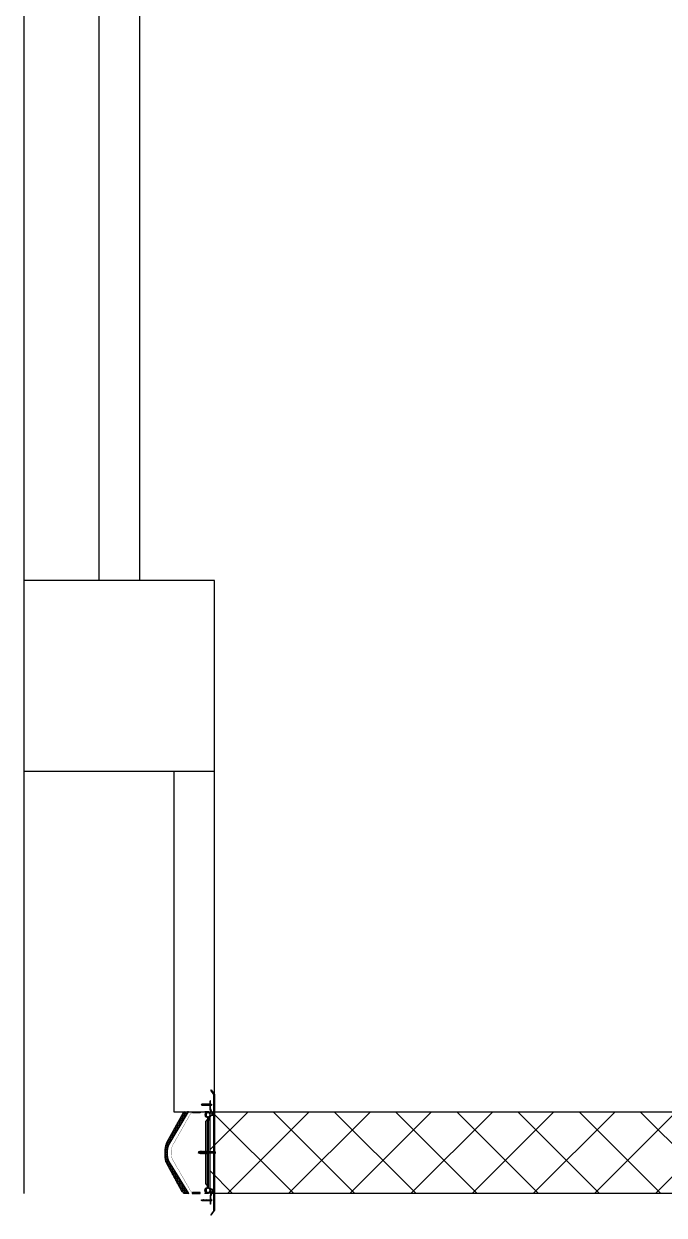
# Model space of a CAD drawing. Header units: millimetres. Extents: x -48783 to 40488, y 6477 to 32964.
# Drawn here: x 6265 to 6500, y 8992 to 9429.4 of the extents above; entities that cross this region are included whole.
import ezdxf

# ---------------------------------------------------------------- set-up
doc = ezdxf.new("R2010")
doc.units = ezdxf.units.MM
doc.header["$LTSCALE"] = 100
for name, color, linetype in [('0-XREF', 7, 'Continuous'), ('X-N-FAB-L20$0$0-4', 8, 'Continuous'), ('X-N-FAB-L20$0$0-COL', 8, 'Continuous'), ('X-N-FAB-L20$0$0-WALL', 8, 'Continuous'), ('X-N-FAB-L20$0$DE-MMTN-F1-F2-B000-G-AR-SEC@16$0$DE-MMTN-CUB3-F1-B000-G-AR-SEC@CF1.5$0$0-伸縮縫', 8, 'Continuous'), ('X-N-FAB-L20$0$DE-MMTN-F1-F2-B000-G-AR-SEC@16$0$DE-MMTN-CUB3-F1-B000-G-AR-SEC@CF1.5$0$伸縮縫', 8, 'Continuous')]:
    doc.layers.add(name, color=color, linetype=linetype)

# ---------------------------------------------------------------- blocks, each defined once
blk = doc.blocks.new('X-N-FAB-L20$0$DE-MMTN-F1-F2-B000-G-AR-SEC@16$0$DE-MMTN-CUB3-F1-B000-G-AR-SEC@CF1.5$0$18P1xFa-sec-20$0$99')
at = {"layer": 'X-N-FAB-L20$0$DE-MMTN-F1-F2-B000-G-AR-SEC@16$0$DE-MMTN-CUB3-F1-B000-G-AR-SEC@CF1.5$0$0-伸縮縫'}
for p, q in [((-5003.1, 2461.4), (-5003.1, 2461.9)), ((-5003.1, 2461.9), (-4994.1, 2461.9)), ((-5003.1, 2461.4), (-4994.1, 2461.4)), ((-5000.7, 2461.4), (-5000.7, 2432.2)), ((-4999.1, 2463.4), (-4999.1, 2465.1)), ((-4999.1, 2463.4), (-4998.1, 2463.4)), ((-4998.1, 2463.4), (-4998.1, 2465.1)), ((-4996.5, 2461.4), (-4996.5, 2432.2)), ((-4994.1, 2461.4), (-4994.1, 2461.9)), ((-5002.9, 2432.2), (-5002.9, 2431.6)), ((-5002.9, 2431.5), (-4994.5, 2431.5)), ((-5002.9, 2429.4), (-5002.9, 2429.3)), ((-5002.9, 2424.9), (-5002.9, 2424.8)), ((-5002.9, 2420.4), (-5002.9, 2420.2)), ((-5002.9, 2415.8), (-5002.9, 2415.7)), ((-5002.9, 2412.7), (-5002.9, 2412.5)), ((-5002.9, 2411.8), (-4994.5, 2411.8)), ((-5002.9, 2411.8), (-5002.9, 2411.1)), ((-5002.9, 2411.1), (-4994.5, 2411.1)), ((-5002.9, 2411.1), (-5002.9, 2410.7)), ((-5002.9, 2410.7), (-4994.5, 2410.7)), ((-5002.3, 2425.7), (-4998.9, 2427.1)), ((-5002.3, 2421.1), (-4998.9, 2422.5)), ((-5002.3, 2416.6), (-4998.9, 2417.9)), ((-5000.8, 2414.2), (-5002.3, 2414.9)), ((-5002.2, 2430.2), (-4995.8, 2431.5)), ((-5000.8, 2428), (-5002.2, 2428.5)), ((-5000.8, 2423.4), (-5002.2, 2424)), ((-5000.8, 2418.9), (-5002.2, 2419.5)), ((-4995.4, 2414.8), (-5002.2, 2413.4)), ((-5002.2, 2410), (-5002.2, 2407.8)), ((-5002.1, 2430.8), (-4995.8, 2431.5)), ((-5001.4, 2430.4), (-5002.1, 2430.8)), ((-5002.1, 2428.5), (-4995.2, 2429.9)), ((-5002, 2424), (-4998.5, 2425.4)), ((-5002, 2419.5), (-4998.5, 2420.8)), ((-5002, 2414.9), (-4998.5, 2416.3)), ((-4995.2, 2413.1), (-5001.6, 2411.8)), ((-4995.3, 2412.5), (-5001.6, 2411.8)), ((-5001.6, 2407.1), (-4995.8, 2407.1)), ((-5001.1, 2432.2), (-5000.8, 2432.5)), ((-5001, 2406.5), (-4997.1, 2407.1)), ((-5001, 2405.8), (-4996.4, 2406.6)), ((-5001, 2406.5), (-5000.8, 2406.4)), ((-5000.8, 2428.8), (-5000.8, 2426.3)), ((-5000.8, 2424.5), (-5000.8, 2421.7)), ((-5000.8, 2419.9), (-5000.8, 2417.2)), ((-5000.8, 2415.4), (-5000.8, 2413.7)), ((-5000.8, 2410), (-5000.8, 2407.8)), ((-5000.8, 2407.1), (-5000.8, 2403)), ((-4998.9, 2427.1), (-4995.4, 2428.4)), ((-4998.9, 2422.5), (-4995.4, 2423.8)), ((-4998.9, 2417.9), (-4995.4, 2419.3)), ((-4998.5, 2425.4), (-4995.1, 2426.8)), ((-4998.5, 2420.8), (-4995.1, 2422.2)), ((-4998.5, 2416.3), (-4995.1, 2417.6)), ((-4996.6, 2429.4), (-4996.6, 2428)), ((-4996.6, 2429.1), (-4995.2, 2428.4)), ((-4996.6, 2426.2), (-4996.6, 2423.4)), ((-4996.6, 2424.4), (-4995.2, 2423.8)), ((-4996.6, 2421.6), (-4996.6, 2418.8)), ((-4996.6, 2419.9), (-4995.2, 2419.3)), ((-4996.6, 2417), (-4996.6, 2414.6)), ((-4996.6, 2415.3), (-4995.2, 2414.8)), ((-4996.6, 2412.4), (-4996.6, 2412.8)), ((-4996.6, 2410), (-4996.6, 2407.8)), ((-4996.6, 2407.1), (-4996.6, 2403)), ((-4996.4, 2406.6), (-4996.6, 2406.7)), ((-4996.4, 2405.9), (-4996.6, 2406)), ((-4996, 2412.9), (-4995.3, 2412.5)), ((-4995.2, 2410), (-4995.2, 2407.8)), ((-4994.5, 2431.5), (-4994.5, 2432.2)), ((-4994.5, 2430.8), (-4994.5, 2430.7)), ((-4994.5, 2427.6), (-4994.5, 2427.5)), ((-4994.5, 2423.1), (-4994.5, 2423)), ((-4994.5, 2418.5), (-4994.5, 2418.4)), ((-4994.5, 2414), (-4994.5, 2413.9)), ((-4994.5, 2411.7), (-4994.5, 2411.1)), ((-4994.5, 2411.1), (-4994.5, 2410.7)), ((-5001, 2405.1), (-4996.4, 2405.9)), ((-5001, 2405.8), (-5000.8, 2405.7)), ((-5001, 2404.3), (-4996.4, 2405.2)), ((-5001, 2405.1), (-5000.8, 2405)), ((-5001, 2403.6), (-4996.4, 2404.5)), ((-5001, 2404.3), (-5000.8, 2404.3)), ((-5001, 2403.6), (-5000.8, 2403.6)), ((-5000.8, 2403), (-4996.6, 2403)), ((-5000.8, 2403), (-5000.1, 2402.7)), ((-5000.7, 2403), (-4996.4, 2403.8)), ((-5000.1, 2402.7), (-4997.3, 2402.7)), ((-4996.6, 2403), (-4997.3, 2402.7)), ((-4996.4, 2405.2), (-4996.6, 2405.3)), ((-4996.4, 2404.5), (-4996.6, 2404.6)), ((-4996.4, 2403.8), (-4996.6, 2403.9))]:
    blk.add_line(p, q, dxfattribs=at)
for centre, radius, start, end in [((-4998.6, 2460.4), 4.75, 96.0435, 161.3623), ((-4998.6, 2460.4), 4.75, 18.6377, 83.9565), ((-5002.1, 2431.6), 0.787, 180, 270), ((-5002.1, 2429.4), 0.787, 96.1822, 180), ((-5002.1, 2429.3), 0.787, 180, 276.1822), ((-5002.1, 2424.9), 0.787, 102.2237, 180), ((-5002.1, 2424.8), 0.787, 180, 282.2237), ((-5002.1, 2420.4), 0.787, 102.2237, 180), ((-5002.1, 2420.2), 0.787, 180, 282.2237), ((-5002.1, 2415.8), 0.787, 102.2237, 180), ((-5002.1, 2415.7), 0.787, 180, 282.2237), ((-5002.1, 2412.7), 0.787, 96.1822, 180), ((-5002.1, 2412.5), 0.787, 180, 249.7022), ((-5001.5, 2410), 0.706, 5.5162, 174.4838), ((-5001.5, 2407.8), 0.706, 185.5162, 354.4838), ((-4998.7, 2406.9), 3.81, 56.5065, 123.4935), ((-4998.7, 2411), 3.81, 236.5065, 303.4935), ((-4995.9, 2410), 0.707, 5.6406, 174.3594), ((-4995.9, 2407.8), 0.707, 185.6406, 354.3594), ((-4995.3, 2427.6), 0.787, 0, 102.2237), ((-4995.3, 2423.1), 0.787, 0, 102.2237), ((-4995.3, 2418.5), 0.787, 0, 102.2237), ((-4995.3, 2414), 0.787, 0, 96.1822), ((-4995.3, 2411.7), 0.787, 0, 90), ((-4995.3, 2430.7), 0.787, 276.1822, 0), ((-4995.3, 2413.9), 0.787, 276.1822, 0), ((-4995.3, 2427.5), 0.787, 282.2237, 0), ((-4995.3, 2423), 0.787, 282.2237, 0), ((-4995.3, 2418.4), 0.787, 282.2237, 0), ((-4995.3, 2430.8), 0.787, 0, 69.7022)]:
    blk.add_arc(centre, radius, start, end, dxfattribs=at)
blk = doc.blocks.new('X-N-FAB-L20$0$DE-MMTN-F1-F2-B000-G-AR-SEC@16$0$DE-MMTN-CUB3-F1-B000-G-AR-SEC@CF1.5$0$18P1xFa-sec-20$0$VIG')
at = {"layer": 'X-N-FAB-L20$0$DE-MMTN-F1-F2-B000-G-AR-SEC@16$0$DE-MMTN-CUB3-F1-B000-G-AR-SEC@CF1.5$0$0-伸縮縫'}
h = blk.add_hatch(dxfattribs=at)
h.set_pattern_fill('ANSI31', color=256, scale=15, style=0)
h.set_pattern_definition([(45, (-704.1977, -638.3004), (-1.3258252, 1.3258252), [])])
h.paths.add_polyline_path([(7.5, 5.5, 0.414214), (6.2, 6.8), (2.5, 6.8), (2.5, 11), (5, 11), (5, 13.5), (-5, 13.5), (-5, 11), (-2.5, 11), (-2.5, 6.8), (-6.2, 6.8, 0.414214), (-7.5, 5.5), (-7.5, 0, 0.843039), (-2.6, -0.8, -0.317837), (-1.5, 0), (1.5, 0, -0.317837), (2.6, -0.8, 0.843039), (7.5, 0)])
h.paths.add_polyline_path([(-5, 3, -0.414214), (-3.8, 4.2), (3.8, 4.2, -0.414214), (5, 3, -0.414214), (3.8, 1.8), (-3.8, 1.8, -0.414214)], flags=16)
for p, q in [((-7.5, 0), (-7.5, 5.5)), ((-6.2, 6.8), (-2.5, 6.8)), ((-5, 11), (-5, 13.5)), ((-5, 13.5), (5, 13.5)), ((-2.5, 11), (-5, 11)), ((3.8, 4.2), (-3.8, 4.2)), ((3.8, 1.8), (-3.8, 1.8)), ((-2.5, 6.8), (-2.5, 11)), ((1.5, 0), (-1.5, 0)), ((2.5, 11), (2.5, 6.8)), ((5, 11), (2.5, 11)), ((2.5, 6.8), (6.2, 6.8)), ((5, 13.5), (5, 11)), ((7.5, 5.5), (7.5, 0))]:
    blk.add_line(p, q, dxfattribs=at)
for centre, radius, start, end in [((-6.2, 5.5), 1.25, 90, 180), ((-5, 0), 2.5, 180, 340.52878), ((-3.8, 3), 1.25, 90, 180), ((-3.8, 3), 1.25, 180, 270), ((-1.5, -1.2), 1.25, 90, 160.52878), ((5, 0), 2.5, 199.47122, 0), ((3.8, 3), 1.25, 270, 0), ((3.8, 3), 1.25, 0, 90), ((6.2, 5.5), 1.25, 0, 90), ((1.5, -1.2), 1.25, 19.47122, 90)]:
    blk.add_arc(centre, radius, start, end, dxfattribs=at)
blk = doc.blocks.new('X-N-FAB-L20$0$DE-MMTN-F1-F2-B000-G-AR-SEC@16$0$DE-MMTN-CUB3-F1-B000-G-AR-SEC@CF1.5$0$18P1xFa-sec-20$0$IGX')
at = {"layer": 'X-N-FAB-L20$0$DE-MMTN-F1-F2-B000-G-AR-SEC@16$0$DE-MMTN-CUB3-F1-B000-G-AR-SEC@CF1.5$0$0-伸縮縫'}
for p, q in [((-1599.5, 526.6), (-1614.5, 521.6)), ((-1599.5, 531.1), (-1599.5, 526.6)), ((-1597.5, 531.6), (-1599, 531.6)), ((-1597.5, 529.6), (-1597.5, 531.6)), ((-1595.2, 529.6), (-1597.5, 529.6)), ((-1596.6, 528.1), (-1596.6, 526.6)), ((-1595.4, 528.1), (-1596.6, 528.1)), ((-1591.6, 526.6), (-1596.6, 526.6)), ((-1595.2, 528.1), (-1596.1, 528.1)), ((-1595.2, 528.1), (-1595.2, 529.6)), ((-1593, 528.1), (-1593, 529.6)), ((-1590.8, 529.6), (-1593, 529.6)), ((-1591.6, 528.1), (-1593, 528.1)), ((-1591.6, 528.1), (-1591.6, 526.6)), ((-1589.3, 531.6), (-1590.8, 531.6)), ((-1590.8, 529.6), (-1590.8, 531.6)), ((-1588.8, 531.1), (-1588.8, 524)), ((-1642.6, 520.2), (-1642.6, 519.6)), ((-1611, 519.6), (-1642.6, 519.6)), ((-1637.6, 521.6), (-1642.2, 520.7)), ((-1614.5, 521.6), (-1637.6, 521.6)), ((-1632.6, 521.1), (-1633.1, 521.6)), ((-1632.6, 521.1), (-1632.1, 521.6)), ((-1627.6, 521.1), (-1628.1, 521.6)), ((-1627.6, 521.1), (-1627.1, 521.6)), ((-1599, 523.6), (-1611, 519.6)), ((-1602.6, 512.1), (-1602.6, 500.7)), ((-1601.4, 500.7), (-1602.6, 500.7)), ((-1601.4, 505.2), (-1601.4, 500.7)), ((-1597.1, 523.6), (-1599, 523.6)), ((-1596.6, 523.1), (-1596.6, 522.5)), ((-1584, 517.4), (-1582.3, 518.3)), ((-1582.3, 505.9), (-1584, 506.9))]:
    blk.add_line(p, q, dxfattribs=at)
for centre, radius, start, end in [((-1599, 531.1), 0.5, 90, 180), ((-1589.3, 531.1), 0.5, 0, 90), ((-1642.1, 520.2), 0.5, 101.3099, 180), ((-1591.2, 512.1), 11.4, 119.7224, 180), ((-1600.9, 505.2), 0.5, 35.4002, 180), ((-1591.2, 512.1), 11.4, 215.4002, 270), ((-1591.2, 512.1), 8.5, 39.0057, 320.9943), ((-1597.1, 523.1), 0.5, 0, 89.9902), ((-1597.1, 522.5), 0.5, 299.7224, 0), ((-1591.2, 512.1), 11.4, 270, 322.5739), ((-1587.8, 524), 1, 180, 253.8457), ((-1591.2, 512.1), 11.4, 37.4261, 73.8457), ((-1584.3, 517.8), 0.5, 219.0057, 300), ((-1584.3, 506.5), 0.5, 60, 140.9943), ((-1582.6, 518.7), 0.5, 300, 37.4261), ((-1582.6, 505.5), 0.5, 322.5739, 60)]:
    blk.add_arc(centre, radius, start, end, dxfattribs=at)
blk = doc.blocks.new('X-N-FAB-L20$0$DE-MMTN-F1-F2-B000-G-AR-SEC@16$0$DE-MMTN-CUB3-F1-B000-G-AR-SEC@CF1.5$0$18P1xFa-sec-20$0$F')
at = {"layer": 'X-N-FAB-L20$0$DE-MMTN-F1-F2-B000-G-AR-SEC@16$0$DE-MMTN-CUB3-F1-B000-G-AR-SEC@CF1.5$0$0-伸縮縫'}
for p, q in [((-3.9, 34.8), (-0.6, 34.8)), ((-3.1, 34.8), (-3.1, 35.7)), ((-3.1, 35.7), (3.1, 35.7)), ((-2.6, 35.7), (-2.6, 37.9)), ((-2.3, 32.5), (1.7, 34.8)), ((-2.3, 31.1), (2.3, 33.7)), ((-1.8, 32.5), (-2.3, 32.5)), ((-2.3, 29.7), (2.3, 32.3)), ((-1.8, 31.1), (-2.3, 31.1)), ((-2.3, 28.3), (2.3, 31)), ((-1.8, 29.7), (-2.3, 29.7)), ((-2.3, 26.9), (2.3, 29.6)), ((-1.8, 28.3), (-2.3, 28.3)), ((-2.3, 25.5), (2.3, 28.2)), ((-1.8, 26.9), (-2.3, 26.9)), ((-2.3, 24.2), (2.3, 26.8)), ((-1.8, 25.5), (-2.3, 25.5)), ((-2.3, 22.8), (2.3, 25.4)), ((-1.8, 24.2), (-2.3, 24.2)), ((-2.3, 21.4), (2.3, 24.1)), ((-1.8, 22.8), (-2.3, 22.8)), ((-2.3, 20), (2.3, 22.7)), ((-1.8, 21.4), (-2.3, 21.4)), ((-2.3, 18.6), (2.3, 21.3)), ((-1.8, 20), (-2.3, 20)), ((-2.3, 17.3), (2.3, 19.9)), ((-1.8, 18.6), (-2.3, 18.6)), ((-2.3, 15.9), (2.3, 18.5)), ((-1.8, 17.3), (-2.3, 17.3)), ((-1.8, 17.3), (-2.3, 17.3)), ((-2.3, 14.5), (2.3, 17.2)), ((-1.8, 15.9), (-2.3, 15.9)), ((-1.8, 15.9), (-2.3, 15.9)), ((-2.3, 13.1), (2.3, 15.8)), ((-1.8, 14.5), (-2.3, 14.5)), ((-2.3, 11.7), (2.3, 14.4)), ((-1.8, 13.1), (-2.3, 13.1)), ((-2.3, 10.4), (2.3, 13)), ((-1.8, 11.7), (-2.3, 11.7)), ((-2.3, 9), (2.3, 11.6)), ((-1.8, 10.4), (-2.3, 10.4)), ((-2.3, 7.6), (2.3, 10.3)), ((-1.8, 9), (-2.3, 9)), ((-2.3, 6.2), (2.3, 8.9)), ((-1.8, 7.6), (-2.3, 7.6)), ((-2.3, 4.8), (2.3, 7.5)), ((-1.8, 6.2), (-2.3, 6.2)), ((-1.8, 4.8), (-2.3, 4.8)), ((-1.9, 38.1), (1.9, 38.1)), ((-1.8, 34.8), (-1.8, 3.2)), ((-1.8, 3.2), (0, 0)), ((-1.3, 35.7), (-1.3, 37.9)), ((-0.6, 34.8), (4.4, 34.8)), ((0, 34.2), (-0.6, 34.8)), ((0, 34.2), (-0.6, 34.8)), ((0, 34.2), (-0.6, 34.8)), ((0, 34.2), (0.6, 34.8)), ((0, 0), (1.8, 3.2)), ((1.3, 35.7), (1.3, 37.9)), ((1.8, 3.2), (1.8, 34.8)), ((2.3, 33.7), (1.8, 33.7)), ((2.3, 32.3), (1.8, 32.3)), ((2.3, 31), (1.8, 31)), ((2.3, 29.6), (1.8, 29.6)), ((2.3, 28.2), (1.8, 28.2)), ((2.3, 26.8), (1.8, 26.8)), ((2.3, 25.4), (1.8, 25.4)), ((2.3, 24.1), (1.8, 24.1)), ((2.3, 22.7), (1.8, 22.7)), ((2.3, 21.3), (1.8, 21.3)), ((2.3, 19.9), (1.8, 19.9)), ((2.3, 18.5), (1.8, 18.5)), ((2.3, 17.2), (1.8, 17.2)), ((2.3, 15.8), (1.8, 15.8)), ((2.3, 14.4), (1.8, 14.4)), ((2.3, 13), (1.8, 13)), ((2.3, 11.6), (1.8, 11.6)), ((2.3, 10.3), (1.8, 10.3)), ((2.3, 8.9), (1.8, 8.9)), ((2.3, 7.5), (1.8, 7.5)), ((2.6, 37.9), (2.6, 35.7)), ((3.1, 35.7), (3.1, 34.8))]:
    blk.add_line(p, q, dxfattribs=at)
for centre, radius, start, end in [((-1.9, 37), 1.15, 56.0497, 123.9503), ((0, 33.9), 4.23, 72.0183, 107.4925), ((1.9, 36.9), 1.15, 56.0497, 123.9503)]:
    blk.add_arc(centre, radius, start, end, dxfattribs=at)
blk = doc.blocks.new('X-N-FAB-L20$0$DE-MMTN-F1-F2-B000-G-AR-SEC@16$0$DE-MMTN-CUB3-F1-B000-G-AR-SEC@CF1.5$0$18P1xFa-sec-20$0$伸縮縫-25cm')
at = {"layer": 'X-N-FAB-L20$0$DE-MMTN-F1-F2-B000-G-AR-SEC@16$0$DE-MMTN-CUB3-F1-B000-G-AR-SEC@CF1.5$0$0-伸縮縫'}
h = blk.add_hatch(dxfattribs=at)
h.set_pattern_fill('ANSI37', color=256, scale=5, angle=45, style=0)
h.set_pattern_definition([(270, (530.1589, -148.32907), (-0.625, -1e-16), []), (180, (530.1589, -148.32907), (-1e-16, 0.625), [])])
edge = h.paths.add_edge_path()
edge.add_line((30, 7.86), (18.2, 15.2))
edge.add_arc((15.28, 6.46), 9.21, 71.5014, 109.9037)
edge.add_line((12.15, 15.12), (0, 7.89))
edge.add_line((0, 7.89), (0, 8.13))
edge.add_line((0, 8.13), (0.45, 9.83))
edge.add_line((0.45, 9.83), (11.38, 15.99))
edge.add_arc((15.38, 4.06), 12.59, 75.9456, 108.5469, ccw=False)
edge.add_line((18.44, 16.27), (29.35, 10.34))
edge.add_line((29.35, 10.34), (30, 7.86))
h = blk.add_hatch(dxfattribs=at)
h.set_pattern_fill('ANSI37', color=256, scale=3, style=0)
h.set_pattern_definition([(315, (522.65892, -150.82907), (-0.26516504, -0.26516504), []), (225, (522.65892, -150.82907), (-0.26516504, 0.26516504), [])])
h.paths.add_polyline_path([(0, 8.13), (0.4, 9.65), (0.26, 9.69), (0, 9.63)])
h = blk.add_hatch(dxfattribs=at)
h.set_pattern_fill('ANSI37', color=256, scale=3, style=0)
h.set_pattern_definition([(315, (537.65892, -150.82907), (-0.26516504, -0.26516504), []), (225, (537.65892, -150.82907), (-0.26516504, 0.26516504), [])])
edge = h.paths.add_edge_path()
edge.add_line((30, 7.86), (29.99, 9.58))
edge.add_arc((29.75, 9.58), 0.232, 0.4896, 158.8631)
edge.add_line((29.54, 9.67), (30, 7.86))
h = blk.add_hatch(dxfattribs=at)
h.set_pattern_fill('AR-SAND', color=256, scale=0.1, style=0)
h.set_pattern_definition([(217.5, (-411.95754, 504.64864), (0.006299336, -0.192682377), [0, -0.152, 0, -0.17, 0, -0.1625]), (187.5, (-411.95754, 504.64864), (-0.17697767, -0.28221461), [0, -0.082, 0, -0.137, 0, -0.0525]), (147.5, (-411.83454, 504.64864), (-0.311414186, -0.000565905), [0, -0.05, 0, -0.18, 0, -0.235]), (137.5, (-411.83454, 504.64864), (-0.30061266, -0.08776756), [0, -0.025, 0, -0.118, 0, -0.135])])
edge = h.paths.add_edge_path()
edge.add_line((0, 3.62), (0.28, 3.62))
edge.add_arc((0.28, 3.72), 0.1, 270, 360)
edge.add_line((0.38, 3.72), (0.38, 6.32))
edge.add_arc((0.13, 6.32), 0.252, 360, 419.5851)
edge.add_arc((-0.04, 6.04), 0.583, 58.8674, 85.8363)
edge.add_line((0, 6.62), (0, 3.62))
h = blk.add_hatch(dxfattribs=at)
h.set_pattern_fill('AR-SAND', color=256, scale=0.1, style=0)
h.set_pattern_definition([(322.5, (441.95755, 504.64864), (-0.006299336, -0.192682377), [0, -0.152, 0, -0.17, 0, -0.1625]), (352.5, (441.95755, 504.64864), (0.17697767, -0.28221461), [0, -0.082, 0, -0.137, 0, -0.0525]), (32.5, (441.83455, 504.64864), (0.311414186, -0.000565905), [0, -0.05, 0, -0.18, 0, -0.235]), (42.5, (441.83455, 504.64864), (0.30061266, -0.08776756), [0, -0.025, 0, -0.118, 0, -0.135])])
edge = h.paths.add_edge_path()
edge.add_line((30, 3.62), (29.72, 3.62))
edge.add_arc((29.72, 3.72), 0.1, 180, 270, ccw=False)
edge.add_line((29.62, 3.72), (29.62, 6.32))
edge.add_arc((29.87, 6.32), 0.252, 120.4149, 180, ccw=False)
edge.add_arc((30.04, 6.04), 0.583, 94.1637, 121.1326, ccw=False)
edge.add_line((30, 6.62), (30, 3.62))
for p, q in [((1.86, 0.92), (3.2, 0.92)), ((1.87, 0.62), (3.2, 0.62)), ((2.78, 0.92), (3.32, 1.46)), ((28.14, 0.92), (3.2, 0.92)), ((28.13, 0.62), (3.2, 0.62)), ((26.54, 1.52), (3.46, 1.52)), ((28.14, 0.92), (3.64, 0.92)), ((27.22, 0.92), (26.68, 1.46)), ((-7.84, -0.22), (-8, -0.45)), ((-8, -0.45), (-6.32, -1.64)), ((-6.32, -1.32), (-7.84, -0.22)), ((36.32, -1.32), (-6.32, -1.32)), ((-6.32, -1.64), (36.32, -1.64)), ((36.32, -1.32), (37.84, -0.22)), ((38, -0.45), (36.32, -1.64)), ((37.84, -0.22), (38, -0.45))]:
    blk.add_line(p, q, dxfattribs=at)
for points in [[(30, 7.86), (18.2, 15.2, 0.169148), (12.15, 15.12), (0, 7.89), (0, 8.13), (0.45, 9.83), (11.38, 15.99, -0.143217), (18.44, 16.27), (29.35, 10.34), (30, 7.86)], [(30, 7.86), (29.99, 9.58, 0.827077), (29.54, 9.67), (30, 7.86)], [(0, 3.62), (0.28, 3.62, 0.414214), (0.38, 3.72), (0.38, 6.32, 0.26601), (0.26, 6.54, 0.11822), (0, 6.62), (0, 3.62)], [(30, 3.62), (29.72, 3.62, -0.414214), (29.62, 3.72), (29.62, 6.32, -0.26601), (29.74, 6.54, -0.11822), (30, 6.62), (30, 3.62)]]:
    blk.add_lwpolyline(points, format="xyb", dxfattribs=at)
at = {"layer": 'X-N-FAB-L20$0$DE-MMTN-F1-F2-B000-G-AR-SEC@16$0$DE-MMTN-CUB3-F1-B000-G-AR-SEC@CF1.5$0$0-伸縮縫', "const_width": 0.1}
blk.add_lwpolyline([(29.8, 3.72), (29.8, 5.69, 0.198912), (29.21, 7.1), (17.83, 13.63, 0.243867), (12.17, 13.63), (0.69, 7.15, 0.140184), (0.22, 5.73), (0.22, 3.72)], format="xyb", dxfattribs=at)
at = {"layer": 'X-N-FAB-L20$0$DE-MMTN-F1-F2-B000-G-AR-SEC@16$0$DE-MMTN-CUB3-F1-B000-G-AR-SEC@CF1.5$0$0-伸縮縫'}
blk.add_lwpolyline([(0, 8.13), (0.4, 9.65), (0.26, 9.69), (0, 9.63), (0, 8.13)], dxfattribs=at)
for centre in [(1.14, 0.75), (28.86, 0.75)]:
    blk.add_circle(centre, 0.741, dxfattribs=at)
for centre, start, end in [((3.46, 1.32), 90, 135), ((26.54, 1.32), 45, 90)]:
    blk.add_arc(centre, 0.2, start, end, dxfattribs=at)
at = {"layer": 'X-N-FAB-L20$0$DE-MMTN-F1-F2-B000-G-AR-SEC@16$0$DE-MMTN-CUB3-F1-B000-G-AR-SEC@CF1.5$0$0-伸縮縫', "yscale": 0.1, "zscale": 0.1, "rotation": 180}
for name, p, xscale in [('X-N-FAB-L20$0$DE-MMTN-F1-F2-B000-G-AR-SEC@16$0$DE-MMTN-CUB3-F1-B000-G-AR-SEC@CF1.5$0$18P1xFa-sec-20$0$IGX', (160.26, 51.96), -0.1), ('X-N-FAB-L20$0$DE-MMTN-F1-F2-B000-G-AR-SEC@16$0$DE-MMTN-CUB3-F1-B000-G-AR-SEC@CF1.5$0$18P1xFa-sec-20$0$F', (-2.53, 3.27), -0.1), ('X-N-FAB-L20$0$DE-MMTN-F1-F2-B000-G-AR-SEC@16$0$DE-MMTN-CUB3-F1-B000-G-AR-SEC@CF1.5$0$18P1xFa-sec-20$0$99', (514.86, 244.5), -0.1), ('X-N-FAB-L20$0$DE-MMTN-F1-F2-B000-G-AR-SEC@16$0$DE-MMTN-CUB3-F1-B000-G-AR-SEC@CF1.5$0$18P1xFa-sec-20$0$IGX', (-130.26, 51.96), 0.1), ('X-N-FAB-L20$0$DE-MMTN-F1-F2-B000-G-AR-SEC@16$0$DE-MMTN-CUB3-F1-B000-G-AR-SEC@CF1.5$0$18P1xFa-sec-20$0$F', (32.5, 3.27), 0.1)]:
    blk.add_blockref(name, p, dxfattribs=dict(at, xscale=xscale))
at = {"layer": 'X-N-FAB-L20$0$DE-MMTN-F1-F2-B000-G-AR-SEC@16$0$DE-MMTN-CUB3-F1-B000-G-AR-SEC@CF1.5$0$0-伸縮縫'}
for p, xscale, yscale, zscale in [((0.85, -1.31), -0.04499999999825377, 0.04499999999825377, 0.04500000000000001), ((29.15, -1.31), 0.04500000000189175, 0.04500000000189175, 0.04500000000189175)]:
    blk.add_blockref('X-N-FAB-L20$0$DE-MMTN-F1-F2-B000-G-AR-SEC@16$0$DE-MMTN-CUB3-F1-B000-G-AR-SEC@CF1.5$0$18P1xFa-sec-20$0$VIG', p, dxfattribs=dict(at, xscale=xscale, yscale=yscale, zscale=zscale))
blk = doc.blocks.new('X-N-FAB-L20$0$A$Cb353138e')
at = {"layer": 'X-N-FAB-L20$0$DE-MMTN-F1-F2-B000-G-AR-SEC@16$0$DE-MMTN-CUB3-F1-B000-G-AR-SEC@CF1.5$0$0-伸縮縫'}
h = blk.add_hatch(dxfattribs=at)
h.set_pattern_fill('ANSI37', color=256, scale=5, angle=360)
h.set_pattern_definition([(45, (1468.864, 16881.1), (-11.22532, 11.22532), []), (135, (1468.864, 16881.1), (-11.22532, -11.22532), [])])
h.paths.add_polyline_path([(68.36, 11.1), (68.36, 41.1), (400, 41.1), (400, 11.1)])
at = {"layer": 'X-N-FAB-L20$0$0-4'}
blk.add_line((0, 2481.1), (0, 11.1), dxfattribs=at)
at = {"layer": 'X-N-FAB-L20$0$0-COL'}
blk.add_lwpolyline([(0, 166.1), (70, 166.1), (70, 236.1), (0, 236.1)], close=True, dxfattribs=at)
at = {"layer": 'X-N-FAB-L20$0$0-WALL'}
for p, q in [((27.5, 846.1), (27.5, 236.1)), ((42.5, 846.1), (42.5, 236.1))]:
    blk.add_line(p, q, dxfattribs=at)
blk.add_lwpolyline([(55, 166.1), (55, 41.1), (70, 41.1), (70, 166.1)], dxfattribs=at)
at = {"layer": 'X-N-FAB-L20$0$DE-MMTN-F1-F2-B000-G-AR-SEC@16$0$DE-MMTN-CUB3-F1-B000-G-AR-SEC@CF1.5$0$0-伸縮縫'}
blk.add_lwpolyline([(68.36, 11.1), (68.36, 41.1), (400, 41.1), (400, 11.1)], close=True, dxfattribs=at)
at = {"layer": 'X-N-FAB-L20$0$DE-MMTN-F1-F2-B000-G-AR-SEC@16$0$DE-MMTN-CUB3-F1-B000-G-AR-SEC@CF1.5$0$伸縮縫', "xscale": -1, "rotation": 90}
blk.add_blockref('X-N-FAB-L20$0$DE-MMTN-F1-F2-B000-G-AR-SEC@16$0$DE-MMTN-CUB3-F1-B000-G-AR-SEC@CF1.5$0$18P1xFa-sec-20$0$伸縮縫-25cm', (68.36, 41.1), dxfattribs=at)
blk = doc.blocks.new('X-N-FAB-L20')
blk.add_blockref('X-N-FAB-L20$0$A$Cb353138e', (6265, 8988.9))

msp = doc.modelspace()

# ---------------------------------------------------------------- block references
at = {"layer": '0-XREF'}
msp.add_blockref('X-N-FAB-L20', (0, 0), dxfattribs=at)

doc.saveas('drawing.dxf')
